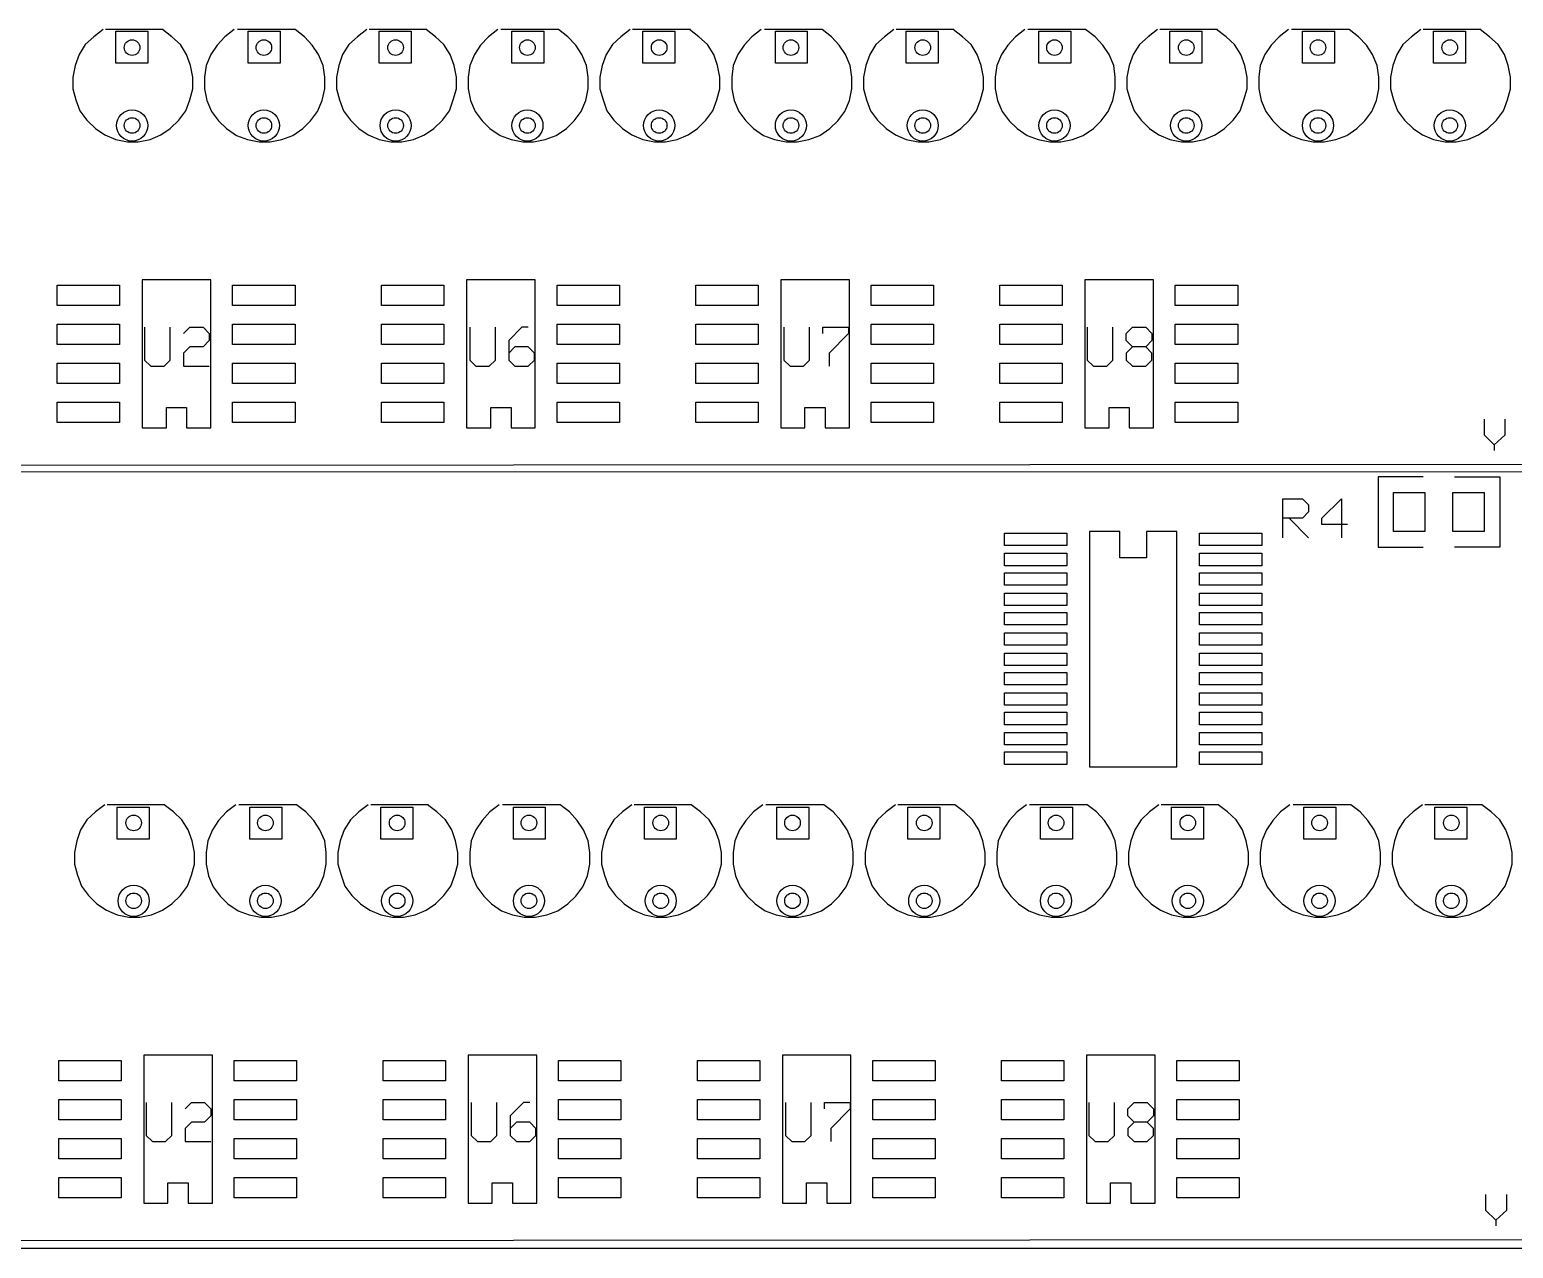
# Model space of a CAD drawing. Extents: x 0 to 7, y 0 to 3.
# Drawn here: x 1.532 to 3.434, y 0 to 1.564 of the extents above; entities that cross this region are included whole.
import ezdxf

# ---------------------------------------------------------------- set-up
doc = ezdxf.new("R2010")
doc.units = 0
doc.layers.get('0').update_dxf_attribs({"linetype": 'CONTINUOUS'})

msp = doc.modelspace()

# ---------------------------------------------------------------- linework, layer by layer
at = {"color": 7}
for p, q in [((1.626, 1.564), (1.614, 1.555)), ((1.703, 1.564), (1.629, 1.564)), ((1.642, 1.562), (1.683, 1.562)), ((1.642, 1.521), (1.642, 1.562)), ((1.683, 1.562), (1.683, 1.521)), ((1.714, 1.555), (1.702, 1.564)), ((1.794, 1.564), (1.782, 1.555)), ((1.872, 1.564), (1.798, 1.564)), ((1.812, 1.562), (1.853, 1.562)), ((1.812, 1.521), (1.812, 1.562)), ((1.853, 1.562), (1.853, 1.521)), ((1.884, 1.555), (1.872, 1.564)), ((1.964, 1.564), (1.952, 1.555)), ((2.041, 1.564), (1.967, 1.564)), ((1.98, 1.562), (2.021, 1.562)), ((1.98, 1.521), (1.98, 1.562)), ((2.021, 1.562), (2.021, 1.521)), ((2.052, 1.555), (2.04, 1.564)), ((2.132, 1.564), (2.12, 1.555)), ((2.21, 1.564), (2.136, 1.564)), ((2.15, 1.562), (2.191, 1.562)), ((2.15, 1.521), (2.15, 1.562)), ((2.191, 1.562), (2.191, 1.521)), ((2.222, 1.555), (2.21, 1.564)), ((2.302, 1.564), (2.29, 1.555)), ((2.379, 1.564), (2.305, 1.564)), ((2.318, 1.562), (2.359, 1.562)), ((2.318, 1.521), (2.318, 1.562)), ((2.359, 1.562), (2.359, 1.521)), ((2.39, 1.555), (2.378, 1.564)), ((2.47, 1.564), (2.458, 1.555)), ((2.548, 1.564), (2.474, 1.564)), ((2.488, 1.562), (2.529, 1.562)), ((2.488, 1.521), (2.488, 1.562)), ((2.529, 1.562), (2.529, 1.521)), ((2.56, 1.555), (2.548, 1.564)), ((2.64, 1.564), (2.628, 1.555)), ((2.717, 1.564), (2.643, 1.564)), ((2.656, 1.562), (2.697, 1.562)), ((2.656, 1.521), (2.656, 1.562)), ((2.697, 1.562), (2.697, 1.521)), ((2.728, 1.555), (2.716, 1.564)), ((2.808, 1.564), (2.796, 1.555)), ((2.886, 1.564), (2.812, 1.564)), ((2.826, 1.562), (2.867, 1.562)), ((2.826, 1.521), (2.826, 1.562)), ((2.867, 1.562), (2.867, 1.521)), ((2.898, 1.555), (2.886, 1.564)), ((2.978, 1.564), (2.966, 1.555)), ((3.055, 1.564), (2.981, 1.564)), ((2.994, 1.562), (3.035, 1.562)), ((2.994, 1.521), (2.994, 1.562)), ((3.035, 1.562), (3.035, 1.521)), ((3.066, 1.555), (3.054, 1.564)), ((3.146, 1.564), (3.134, 1.555)), ((3.224, 1.564), (3.15, 1.564)), ((3.164, 1.562), (3.205, 1.562)), ((3.164, 1.521), (3.164, 1.562)), ((3.205, 1.562), (3.205, 1.521)), ((3.236, 1.555), (3.224, 1.564)), ((3.316, 1.564), (3.304, 1.555)), ((3.393, 1.564), (3.319, 1.564)), ((3.332, 1.562), (3.373, 1.562)), ((3.332, 1.521), (3.332, 1.562)), ((3.373, 1.562), (3.373, 1.521)), ((3.404, 1.555), (3.392, 1.564)), ((1.603, 1.545), (1.595, 1.532)), ((1.614, 1.555), (1.603, 1.545)), ((1.725, 1.545), (1.714, 1.555)), ((1.733, 1.532), (1.725, 1.545)), ((1.772, 1.544), (1.764, 1.532)), ((1.782, 1.555), (1.772, 1.544)), ((1.894, 1.544), (1.884, 1.555)), ((1.902, 1.532), (1.894, 1.544)), ((1.941, 1.545), (1.933, 1.532)), ((1.952, 1.555), (1.941, 1.545)), ((2.063, 1.545), (2.052, 1.555)), ((2.071, 1.532), (2.063, 1.545)), ((2.11, 1.544), (2.102, 1.532)), ((2.12, 1.555), (2.11, 1.544)), ((2.232, 1.544), (2.222, 1.555)), ((2.24, 1.532), (2.232, 1.544)), ((2.279, 1.545), (2.271, 1.532)), ((2.29, 1.555), (2.279, 1.545)), ((2.401, 1.545), (2.39, 1.555)), ((2.409, 1.532), (2.401, 1.545)), ((2.448, 1.544), (2.44, 1.532)), ((2.458, 1.555), (2.448, 1.544)), ((2.57, 1.544), (2.56, 1.555)), ((2.578, 1.532), (2.57, 1.544)), ((2.617, 1.545), (2.609, 1.532)), ((2.628, 1.555), (2.617, 1.545)), ((2.739, 1.545), (2.728, 1.555)), ((2.747, 1.532), (2.739, 1.545)), ((2.786, 1.544), (2.778, 1.532)), ((2.796, 1.555), (2.786, 1.544)), ((2.908, 1.544), (2.898, 1.555)), ((2.916, 1.532), (2.908, 1.544)), ((2.955, 1.545), (2.947, 1.532)), ((2.966, 1.555), (2.955, 1.545)), ((3.077, 1.545), (3.066, 1.555)), ((3.085, 1.532), (3.077, 1.545)), ((3.124, 1.544), (3.116, 1.532)), ((3.134, 1.555), (3.124, 1.544)), ((3.246, 1.544), (3.236, 1.555)), ((3.254, 1.532), (3.246, 1.544)), ((3.293, 1.545), (3.285, 1.532)), ((3.304, 1.555), (3.293, 1.545)), ((3.415, 1.545), (3.404, 1.555)), ((3.423, 1.532), (3.415, 1.545)), ((1.595, 1.532), (1.59, 1.518)), ((1.738, 1.518), (1.733, 1.532)), ((1.764, 1.532), (1.758, 1.518)), ((1.908, 1.518), (1.902, 1.532)), ((1.933, 1.532), (1.928, 1.518)), ((2.076, 1.518), (2.071, 1.532)), ((2.102, 1.532), (2.096, 1.518)), ((2.246, 1.518), (2.24, 1.532)), ((2.271, 1.532), (2.266, 1.518)), ((2.414, 1.518), (2.409, 1.532)), ((2.44, 1.532), (2.434, 1.518)), ((2.584, 1.518), (2.578, 1.532)), ((2.609, 1.532), (2.604, 1.518)), ((2.752, 1.518), (2.747, 1.532)), ((2.778, 1.532), (2.772, 1.518)), ((2.922, 1.518), (2.916, 1.532)), ((2.947, 1.532), (2.942, 1.518)), ((3.09, 1.518), (3.085, 1.532)), ((3.116, 1.532), (3.11, 1.518)), ((3.26, 1.518), (3.254, 1.532)), ((3.285, 1.532), (3.28, 1.518)), ((3.428, 1.518), (3.423, 1.532)), ((1.59, 1.518), (1.587, 1.503)), ((1.683, 1.521), (1.642, 1.521)), ((1.741, 1.503), (1.738, 1.518)), ((1.758, 1.518), (1.756, 1.503)), ((1.853, 1.521), (1.812, 1.521)), ((1.91, 1.503), (1.908, 1.518)), ((1.928, 1.518), (1.925, 1.503)), ((2.021, 1.521), (1.98, 1.521)), ((2.079, 1.503), (2.076, 1.518)), ((2.096, 1.518), (2.094, 1.503)), ((2.191, 1.521), (2.15, 1.521)), ((2.248, 1.503), (2.246, 1.518)), ((2.266, 1.518), (2.263, 1.503)), ((2.359, 1.521), (2.318, 1.521)), ((2.417, 1.503), (2.414, 1.518)), ((2.434, 1.518), (2.432, 1.503)), ((2.529, 1.521), (2.488, 1.521)), ((2.586, 1.503), (2.584, 1.518)), ((2.604, 1.518), (2.601, 1.503)), ((2.697, 1.521), (2.656, 1.521)), ((2.755, 1.503), (2.752, 1.518)), ((2.772, 1.518), (2.77, 1.503)), ((2.867, 1.521), (2.826, 1.521)), ((2.924, 1.503), (2.922, 1.518)), ((2.942, 1.518), (2.939, 1.503)), ((3.035, 1.521), (2.994, 1.521)), ((3.093, 1.503), (3.09, 1.518)), ((3.11, 1.518), (3.108, 1.503)), ((3.205, 1.521), (3.164, 1.521)), ((3.262, 1.503), (3.26, 1.518)), ((3.28, 1.518), (3.277, 1.503)), ((3.373, 1.521), (3.332, 1.521)), ((3.431, 1.503), (3.428, 1.518)), ((1.587, 1.503), (1.587, 1.488)), ((1.587, 1.488), (1.591, 1.474)), ((1.737, 1.474), (1.741, 1.488)), ((1.741, 1.488), (1.741, 1.503)), ((1.756, 1.503), (1.756, 1.488)), ((1.756, 1.488), (1.759, 1.473)), ((1.907, 1.473), (1.91, 1.488)), ((1.91, 1.488), (1.91, 1.503)), ((1.925, 1.503), (1.925, 1.488)), ((1.925, 1.488), (1.929, 1.474)), ((2.075, 1.474), (2.079, 1.488)), ((2.079, 1.488), (2.079, 1.503)), ((2.094, 1.503), (2.094, 1.488)), ((2.094, 1.488), (2.097, 1.473)), ((2.245, 1.473), (2.248, 1.488)), ((2.248, 1.488), (2.248, 1.503)), ((2.263, 1.503), (2.263, 1.488)), ((2.263, 1.488), (2.267, 1.474)), ((2.413, 1.474), (2.417, 1.488)), ((2.417, 1.488), (2.417, 1.503)), ((2.432, 1.503), (2.432, 1.488)), ((2.432, 1.488), (2.435, 1.473)), ((2.583, 1.473), (2.586, 1.488)), ((2.586, 1.488), (2.586, 1.503)), ((2.601, 1.503), (2.601, 1.488)), ((2.601, 1.488), (2.605, 1.474)), ((2.751, 1.474), (2.755, 1.488)), ((2.755, 1.488), (2.755, 1.503)), ((2.77, 1.503), (2.77, 1.488)), ((2.77, 1.488), (2.773, 1.473)), ((2.921, 1.473), (2.924, 1.488)), ((2.924, 1.488), (2.924, 1.503)), ((2.939, 1.503), (2.939, 1.488)), ((2.939, 1.488), (2.943, 1.474)), ((3.089, 1.474), (3.093, 1.488)), ((3.093, 1.488), (3.093, 1.503)), ((3.108, 1.503), (3.108, 1.488)), ((3.108, 1.488), (3.111, 1.473)), ((3.259, 1.473), (3.262, 1.488)), ((3.262, 1.488), (3.262, 1.503)), ((3.277, 1.503), (3.277, 1.488)), ((3.277, 1.488), (3.281, 1.474)), ((3.427, 1.474), (3.431, 1.488)), ((3.431, 1.488), (3.431, 1.503)), ((1.591, 1.474), (1.596, 1.46)), ((1.732, 1.46), (1.737, 1.474)), ((1.759, 1.473), (1.765, 1.459)), ((1.901, 1.459), (1.907, 1.473)), ((1.929, 1.474), (1.934, 1.46)), ((2.07, 1.46), (2.075, 1.474)), ((2.097, 1.473), (2.103, 1.459)), ((2.239, 1.459), (2.245, 1.473)), ((2.267, 1.474), (2.272, 1.46)), ((2.408, 1.46), (2.413, 1.474)), ((2.435, 1.473), (2.441, 1.459)), ((2.577, 1.459), (2.583, 1.473)), ((2.605, 1.474), (2.61, 1.46)), ((2.746, 1.46), (2.751, 1.474)), ((2.773, 1.473), (2.779, 1.459)), ((2.915, 1.459), (2.921, 1.473)), ((2.943, 1.474), (2.948, 1.46)), ((3.084, 1.46), (3.089, 1.474)), ((3.111, 1.473), (3.117, 1.459)), ((3.253, 1.459), (3.259, 1.473)), ((3.281, 1.474), (3.286, 1.46)), ((3.422, 1.46), (3.427, 1.474)), ((1.596, 1.46), (1.605, 1.448)), ((1.605, 1.448), (1.616, 1.437)), ((1.712, 1.437), (1.723, 1.448)), ((1.723, 1.448), (1.732, 1.46)), ((1.765, 1.459), (1.774, 1.447)), ((1.774, 1.447), (1.784, 1.437)), ((1.882, 1.437), (1.892, 1.447)), ((1.892, 1.447), (1.901, 1.459)), ((1.934, 1.46), (1.943, 1.448)), ((1.943, 1.448), (1.954, 1.437)), ((2.05, 1.437), (2.061, 1.448)), ((2.061, 1.448), (2.07, 1.46)), ((2.103, 1.459), (2.112, 1.447)), ((2.112, 1.447), (2.122, 1.437)), ((2.22, 1.437), (2.23, 1.447)), ((2.23, 1.447), (2.239, 1.459)), ((2.272, 1.46), (2.281, 1.448)), ((2.281, 1.448), (2.292, 1.437)), ((2.388, 1.437), (2.399, 1.448)), ((2.399, 1.448), (2.408, 1.46)), ((2.441, 1.459), (2.45, 1.447)), ((2.45, 1.447), (2.46, 1.437)), ((2.558, 1.437), (2.568, 1.447)), ((2.568, 1.447), (2.577, 1.459)), ((2.61, 1.46), (2.619, 1.448)), ((2.619, 1.448), (2.63, 1.437)), ((2.726, 1.437), (2.737, 1.448)), ((2.737, 1.448), (2.746, 1.46)), ((2.779, 1.459), (2.788, 1.447)), ((2.788, 1.447), (2.798, 1.437)), ((2.896, 1.437), (2.906, 1.447)), ((2.906, 1.447), (2.915, 1.459)), ((2.948, 1.46), (2.957, 1.448)), ((2.957, 1.448), (2.968, 1.437)), ((3.064, 1.437), (3.075, 1.448)), ((3.075, 1.448), (3.084, 1.46)), ((3.117, 1.459), (3.126, 1.447)), ((3.126, 1.447), (3.136, 1.437)), ((3.234, 1.437), (3.244, 1.447)), ((3.244, 1.447), (3.253, 1.459)), ((3.286, 1.46), (3.295, 1.448)), ((3.295, 1.448), (3.306, 1.437)), ((3.402, 1.437), (3.413, 1.448)), ((3.413, 1.448), (3.422, 1.46)), ((1.616, 1.437), (1.628, 1.429)), ((1.628, 1.429), (1.642, 1.423)), ((1.686, 1.423), (1.7, 1.429)), ((1.7, 1.429), (1.712, 1.437)), ((1.784, 1.437), (1.797, 1.428)), ((1.797, 1.428), (1.811, 1.423)), ((1.855, 1.423), (1.869, 1.428)), ((1.869, 1.428), (1.882, 1.437)), ((1.954, 1.437), (1.966, 1.429)), ((1.966, 1.429), (1.98, 1.423)), ((2.024, 1.423), (2.038, 1.429)), ((2.038, 1.429), (2.05, 1.437)), ((2.122, 1.437), (2.135, 1.428)), ((2.135, 1.428), (2.149, 1.423)), ((2.193, 1.423), (2.207, 1.428)), ((2.207, 1.428), (2.22, 1.437)), ((2.292, 1.437), (2.304, 1.429)), ((2.304, 1.429), (2.318, 1.423)), ((2.362, 1.423), (2.376, 1.429)), ((2.376, 1.429), (2.388, 1.437)), ((2.46, 1.437), (2.473, 1.428)), ((2.473, 1.428), (2.487, 1.423)), ((2.531, 1.423), (2.545, 1.428)), ((2.545, 1.428), (2.558, 1.437)), ((2.63, 1.437), (2.642, 1.429)), ((2.642, 1.429), (2.656, 1.423)), ((2.7, 1.423), (2.714, 1.429)), ((2.714, 1.429), (2.726, 1.437)), ((2.798, 1.437), (2.811, 1.428)), ((2.811, 1.428), (2.825, 1.423)), ((2.869, 1.423), (2.883, 1.428)), ((2.883, 1.428), (2.896, 1.437)), ((2.968, 1.437), (2.98, 1.429)), ((2.98, 1.429), (2.994, 1.423)), ((3.038, 1.423), (3.052, 1.429)), ((3.052, 1.429), (3.064, 1.437)), ((3.136, 1.437), (3.149, 1.428)), ((3.149, 1.428), (3.163, 1.423)), ((3.207, 1.423), (3.221, 1.428)), ((3.221, 1.428), (3.234, 1.437)), ((3.306, 1.437), (3.318, 1.429)), ((3.318, 1.429), (3.332, 1.423)), ((3.376, 1.423), (3.39, 1.429)), ((3.39, 1.429), (3.402, 1.437)), ((1.642, 1.423), (1.657, 1.42)), ((1.657, 1.42), (1.671, 1.42)), ((1.671, 1.42), (1.686, 1.423)), ((1.811, 1.423), (1.826, 1.42)), ((1.826, 1.42), (1.84, 1.42)), ((1.84, 1.42), (1.855, 1.423)), ((1.98, 1.423), (1.995, 1.42)), ((1.995, 1.42), (2.009, 1.42)), ((2.009, 1.42), (2.024, 1.423)), ((2.149, 1.423), (2.164, 1.42)), ((2.164, 1.42), (2.178, 1.42)), ((2.178, 1.42), (2.193, 1.423)), ((2.318, 1.423), (2.333, 1.42)), ((2.333, 1.42), (2.347, 1.42)), ((2.347, 1.42), (2.362, 1.423)), ((2.487, 1.423), (2.502, 1.42)), ((2.502, 1.42), (2.516, 1.42)), ((2.516, 1.42), (2.531, 1.423)), ((2.656, 1.423), (2.671, 1.42)), ((2.671, 1.42), (2.685, 1.42)), ((2.685, 1.42), (2.7, 1.423)), ((2.825, 1.423), (2.84, 1.42)), ((2.84, 1.42), (2.854, 1.42)), ((2.854, 1.42), (2.869, 1.423)), ((2.994, 1.423), (3.009, 1.42)), ((3.009, 1.42), (3.023, 1.42)), ((3.023, 1.42), (3.038, 1.423)), ((3.163, 1.423), (3.178, 1.42)), ((3.178, 1.42), (3.192, 1.42)), ((3.192, 1.42), (3.207, 1.423)), ((3.332, 1.423), (3.347, 1.42)), ((3.347, 1.42), (3.361, 1.42)), ((3.361, 1.42), (3.376, 1.423)), ((1.764, 1.243), (1.676, 1.243)), ((1.676, 1.243), (1.676, 1.053)), ((1.764, 1.053), (1.764, 1.243)), ((2.18, 1.243), (2.092, 1.243)), ((2.092, 1.243), (2.092, 1.053)), ((2.18, 1.053), (2.18, 1.243)), ((2.583, 1.243), (2.495, 1.243)), ((2.495, 1.243), (2.495, 1.053)), ((2.583, 1.053), (2.583, 1.243)), ((2.973, 1.243), (2.885, 1.243)), ((2.885, 1.243), (2.885, 1.053)), ((2.973, 1.053), (2.973, 1.243)), ((1.567, 1.236), (1.647, 1.236)), ((1.567, 1.21), (1.567, 1.236)), ((1.647, 1.236), (1.647, 1.21)), ((1.792, 1.236), (1.872, 1.236)), ((1.792, 1.21), (1.792, 1.236)), ((1.872, 1.236), (1.872, 1.21)), ((1.983, 1.236), (2.063, 1.236)), ((1.983, 1.21), (1.983, 1.236)), ((2.063, 1.236), (2.063, 1.21)), ((2.208, 1.236), (2.288, 1.236)), ((2.208, 1.21), (2.208, 1.236)), ((2.288, 1.236), (2.288, 1.21)), ((2.386, 1.236), (2.466, 1.236)), ((2.386, 1.21), (2.386, 1.236)), ((2.466, 1.236), (2.466, 1.21)), ((2.611, 1.236), (2.691, 1.236)), ((2.611, 1.21), (2.611, 1.236)), ((2.691, 1.236), (2.691, 1.21)), ((2.776, 1.236), (2.856, 1.236)), ((2.776, 1.21), (2.776, 1.236)), ((2.856, 1.236), (2.856, 1.21)), ((3.001, 1.236), (3.081, 1.236)), ((3.001, 1.21), (3.001, 1.236)), ((3.081, 1.236), (3.081, 1.21)), ((1.647, 1.21), (1.567, 1.21)), ((1.872, 1.21), (1.792, 1.21)), ((2.063, 1.21), (1.983, 1.21)), ((2.288, 1.21), (2.208, 1.21)), ((2.466, 1.21), (2.386, 1.21)), ((2.691, 1.21), (2.611, 1.21)), ((2.856, 1.21), (2.776, 1.21)), ((3.081, 1.21), (3.001, 1.21)), ((1.567, 1.186), (1.647, 1.186)), ((1.567, 1.16), (1.567, 1.186)), ((1.647, 1.186), (1.647, 1.16)), ((1.679, 1.182), (1.679, 1.14)), ((1.712, 1.14), (1.712, 1.182)), ((1.729, 1.174), (1.737, 1.182)), ((1.737, 1.182), (1.754, 1.182)), ((1.754, 1.182), (1.762, 1.174)), ((1.792, 1.186), (1.872, 1.186)), ((1.792, 1.16), (1.792, 1.186)), ((1.872, 1.186), (1.872, 1.16)), ((1.983, 1.186), (2.063, 1.186)), ((1.983, 1.16), (1.983, 1.186)), ((2.063, 1.186), (2.063, 1.16)), ((2.096, 1.182), (2.096, 1.14)), ((2.129, 1.14), (2.129, 1.182)), ((2.163, 1.182), (2.146, 1.165)), ((2.171, 1.182), (2.163, 1.182)), ((2.208, 1.186), (2.288, 1.186)), ((2.208, 1.16), (2.208, 1.186)), ((2.288, 1.186), (2.288, 1.16)), ((2.386, 1.186), (2.466, 1.186)), ((2.386, 1.16), (2.386, 1.186)), ((2.466, 1.186), (2.466, 1.16)), ((2.499, 1.182), (2.499, 1.14)), ((2.532, 1.14), (2.532, 1.182)), ((2.549, 1.174), (2.549, 1.182)), ((2.549, 1.182), (2.582, 1.182)), ((2.582, 1.182), (2.582, 1.174)), ((2.611, 1.186), (2.691, 1.186)), ((2.611, 1.16), (2.611, 1.186)), ((2.691, 1.186), (2.691, 1.16)), ((2.776, 1.186), (2.856, 1.186)), ((2.776, 1.16), (2.776, 1.186)), ((2.856, 1.186), (2.856, 1.16)), ((2.888, 1.182), (2.888, 1.14)), ((2.921, 1.14), (2.921, 1.182)), ((2.938, 1.174), (2.946, 1.182)), ((2.946, 1.182), (2.963, 1.182)), ((2.963, 1.182), (2.971, 1.174)), ((3.001, 1.186), (3.081, 1.186)), ((3.001, 1.16), (3.001, 1.186)), ((3.081, 1.186), (3.081, 1.16)), ((1.762, 1.165), (1.754, 1.157)), ((1.762, 1.174), (1.762, 1.165)), ((2.146, 1.165), (2.146, 1.14)), ((2.582, 1.174), (2.557, 1.149)), ((2.938, 1.165), (2.938, 1.174)), ((2.946, 1.157), (2.938, 1.165)), ((2.971, 1.165), (2.963, 1.157)), ((2.971, 1.174), (2.971, 1.165)), ((1.647, 1.16), (1.567, 1.16)), ((1.737, 1.157), (1.729, 1.149)), ((1.729, 1.149), (1.729, 1.132)), ((1.754, 1.157), (1.737, 1.157)), ((1.872, 1.16), (1.792, 1.16)), ((2.063, 1.16), (1.983, 1.16)), ((2.154, 1.157), (2.146, 1.149)), ((2.171, 1.157), (2.154, 1.157)), ((2.179, 1.149), (2.171, 1.157)), ((2.179, 1.14), (2.179, 1.149)), ((2.288, 1.16), (2.208, 1.16)), ((2.466, 1.16), (2.386, 1.16)), ((2.557, 1.149), (2.557, 1.132)), ((2.691, 1.16), (2.611, 1.16)), ((2.856, 1.16), (2.776, 1.16)), ((2.946, 1.157), (2.938, 1.149)), ((2.938, 1.149), (2.938, 1.14)), ((2.963, 1.157), (2.946, 1.157)), ((2.971, 1.149), (2.963, 1.157)), ((2.971, 1.14), (2.971, 1.149)), ((3.081, 1.16), (3.001, 1.16)), ((1.567, 1.136), (1.647, 1.136)), ((1.567, 1.11), (1.567, 1.136)), ((1.647, 1.136), (1.647, 1.11)), ((1.679, 1.14), (1.687, 1.132)), ((1.687, 1.132), (1.704, 1.132)), ((1.704, 1.132), (1.712, 1.14)), ((1.729, 1.132), (1.762, 1.132)), ((1.792, 1.136), (1.872, 1.136)), ((1.792, 1.11), (1.792, 1.136)), ((1.872, 1.136), (1.872, 1.11)), ((1.983, 1.136), (2.063, 1.136)), ((1.983, 1.11), (1.983, 1.136)), ((2.063, 1.136), (2.063, 1.11)), ((2.096, 1.14), (2.104, 1.132)), ((2.104, 1.132), (2.121, 1.132)), ((2.121, 1.132), (2.129, 1.14)), ((2.146, 1.14), (2.154, 1.132)), ((2.154, 1.132), (2.171, 1.132)), ((2.171, 1.132), (2.179, 1.14)), ((2.208, 1.136), (2.288, 1.136)), ((2.208, 1.11), (2.208, 1.136)), ((2.288, 1.136), (2.288, 1.11)), ((2.386, 1.136), (2.466, 1.136)), ((2.386, 1.11), (2.386, 1.136)), ((2.466, 1.136), (2.466, 1.11)), ((2.499, 1.14), (2.507, 1.132)), ((2.507, 1.132), (2.524, 1.132)), ((2.524, 1.132), (2.532, 1.14)), ((2.611, 1.136), (2.691, 1.136)), ((2.611, 1.11), (2.611, 1.136)), ((2.691, 1.136), (2.691, 1.11)), ((2.776, 1.136), (2.856, 1.136)), ((2.776, 1.11), (2.776, 1.136)), ((2.856, 1.136), (2.856, 1.11)), ((2.888, 1.14), (2.896, 1.132)), ((2.896, 1.132), (2.913, 1.132)), ((2.913, 1.132), (2.921, 1.14)), ((2.938, 1.14), (2.946, 1.132)), ((2.946, 1.132), (2.963, 1.132)), ((2.963, 1.132), (2.971, 1.14)), ((3.001, 1.136), (3.081, 1.136)), ((3.001, 1.11), (3.001, 1.136)), ((3.081, 1.136), (3.081, 1.11)), ((1.647, 1.11), (1.567, 1.11)), ((1.872, 1.11), (1.792, 1.11)), ((2.063, 1.11), (1.983, 1.11)), ((2.288, 1.11), (2.208, 1.11)), ((2.466, 1.11), (2.386, 1.11)), ((2.691, 1.11), (2.611, 1.11)), ((2.856, 1.11), (2.776, 1.11)), ((3.081, 1.11), (3.001, 1.11)), ((1.567, 1.086), (1.647, 1.086)), ((1.567, 1.06), (1.567, 1.086)), ((1.647, 1.086), (1.647, 1.06)), ((1.792, 1.086), (1.872, 1.086)), ((1.792, 1.06), (1.792, 1.086)), ((1.872, 1.086), (1.872, 1.06)), ((1.983, 1.086), (2.063, 1.086)), ((1.983, 1.06), (1.983, 1.086)), ((2.063, 1.086), (2.063, 1.06)), ((2.208, 1.086), (2.288, 1.086)), ((2.208, 1.06), (2.208, 1.086)), ((2.288, 1.086), (2.288, 1.06)), ((2.386, 1.086), (2.466, 1.086)), ((2.386, 1.06), (2.386, 1.086)), ((2.466, 1.086), (2.466, 1.06)), ((2.611, 1.086), (2.691, 1.086)), ((2.611, 1.06), (2.611, 1.086)), ((2.691, 1.086), (2.691, 1.06)), ((2.776, 1.086), (2.856, 1.086)), ((2.776, 1.06), (2.776, 1.086)), ((2.856, 1.086), (2.856, 1.06)), ((3.001, 1.086), (3.081, 1.086)), ((3.001, 1.06), (3.001, 1.086)), ((3.081, 1.086), (3.081, 1.06)), ((1.707, 1.053), (1.707, 1.079)), ((1.707, 1.079), (1.733, 1.079)), ((1.733, 1.079), (1.733, 1.053)), ((2.123, 1.053), (2.123, 1.079)), ((2.123, 1.079), (2.149, 1.079)), ((2.149, 1.079), (2.149, 1.053)), ((2.526, 1.053), (2.526, 1.079)), ((2.526, 1.079), (2.552, 1.079)), ((2.552, 1.079), (2.552, 1.053)), ((2.916, 1.053), (2.916, 1.079)), ((2.916, 1.079), (2.942, 1.079)), ((2.942, 1.079), (2.942, 1.053)), ((1.647, 1.06), (1.567, 1.06)), ((1.676, 1.053), (1.707, 1.053)), ((1.733, 1.053), (1.764, 1.053)), ((1.872, 1.06), (1.792, 1.06)), ((2.063, 1.06), (1.983, 1.06)), ((2.092, 1.053), (2.123, 1.053)), ((2.149, 1.053), (2.18, 1.053)), ((2.288, 1.06), (2.208, 1.06)), ((2.466, 1.06), (2.386, 1.06)), ((2.495, 1.053), (2.526, 1.053)), ((2.552, 1.053), (2.583, 1.053)), ((2.691, 1.06), (2.611, 1.06)), ((2.856, 1.06), (2.776, 1.06)), ((2.885, 1.053), (2.916, 1.053)), ((2.942, 1.053), (2.973, 1.053)), ((3.081, 1.06), (3.001, 1.06)), ((3.397, 1.064), (3.397, 1.044)), ((3.424, 1.044), (3.424, 1.064)), ((3.397, 1.044), (3.41, 1.031)), ((3.41, 1.031), (3.424, 1.044)), ((3.41, 1.031), (3.41, 1.024)), ((0.004, 1.004), (6.994, 1.009)), ((6.996, 0.995), (0.005, 0.997)), ((3.319, 0.99), (3.261, 0.99)), ((3.261, 0.99), (3.261, 0.9)), ((3.359, 0.99), (3.417, 0.99)), ((3.417, 0.99), (3.417, 0.9)), ((3.139, 0.912), (3.139, 0.962)), ((3.139, 0.962), (3.164, 0.962)), ((3.164, 0.962), (3.172, 0.954)), ((3.172, 0.954), (3.172, 0.945)), ((3.189, 0.937), (3.214, 0.962)), ((3.214, 0.962), (3.214, 0.912)), ((3.281, 0.97), (3.321, 0.97)), ((3.281, 0.92), (3.281, 0.97)), ((3.321, 0.97), (3.321, 0.92)), ((3.357, 0.97), (3.397, 0.97)), ((3.357, 0.92), (3.357, 0.97)), ((3.397, 0.97), (3.397, 0.92)), ((3.164, 0.937), (3.139, 0.937)), ((3.147, 0.937), (3.172, 0.912)), ((3.172, 0.945), (3.164, 0.937)), ((3.189, 0.929), (3.189, 0.937)), ((2.782, 0.918), (2.862, 0.918)), ((2.782, 0.902), (2.782, 0.918)), ((2.862, 0.918), (2.862, 0.902)), ((2.93, 0.92), (2.891, 0.92)), ((2.891, 0.92), (2.891, 0.618)), ((2.93, 0.886), (2.93, 0.92)), ((3.003, 0.92), (2.964, 0.92)), ((2.964, 0.92), (2.964, 0.886)), ((3.003, 0.618), (3.003, 0.92)), ((3.032, 0.918), (3.112, 0.918)), ((3.032, 0.902), (3.032, 0.918)), ((3.112, 0.918), (3.112, 0.902)), ((3.222, 0.929), (3.189, 0.929)), ((3.321, 0.92), (3.281, 0.92)), ((3.397, 0.92), (3.357, 0.92)), ((2.862, 0.902), (2.782, 0.902)), ((3.112, 0.902), (3.032, 0.902)), ((3.261, 0.9), (3.319, 0.9)), ((3.417, 0.9), (3.359, 0.9)), ((2.782, 0.892), (2.862, 0.892)), ((2.782, 0.876), (2.782, 0.892)), ((2.862, 0.876), (2.782, 0.876)), ((2.862, 0.892), (2.862, 0.876)), ((2.964, 0.886), (2.93, 0.886)), ((3.032, 0.892), (3.112, 0.892)), ((3.032, 0.876), (3.032, 0.892)), ((3.112, 0.876), (3.032, 0.876)), ((3.112, 0.892), (3.112, 0.876)), ((2.782, 0.867), (2.862, 0.867)), ((2.782, 0.851), (2.782, 0.867)), ((2.862, 0.867), (2.862, 0.851)), ((3.032, 0.867), (3.112, 0.867)), ((3.032, 0.851), (3.032, 0.867)), ((3.112, 0.867), (3.112, 0.851)), ((2.862, 0.851), (2.782, 0.851)), ((2.782, 0.841), (2.862, 0.841)), ((2.782, 0.825), (2.782, 0.841)), ((2.862, 0.841), (2.862, 0.825)), ((3.112, 0.851), (3.032, 0.851)), ((3.032, 0.841), (3.112, 0.841)), ((3.032, 0.825), (3.032, 0.841)), ((3.112, 0.841), (3.112, 0.825)), ((2.862, 0.825), (2.782, 0.825)), ((3.112, 0.825), (3.032, 0.825)), ((2.782, 0.816), (2.862, 0.816)), ((2.782, 0.8), (2.782, 0.816)), ((2.862, 0.8), (2.782, 0.8)), ((2.862, 0.816), (2.862, 0.8)), ((3.032, 0.816), (3.112, 0.816)), ((3.032, 0.8), (3.032, 0.816)), ((3.112, 0.8), (3.032, 0.8)), ((3.112, 0.816), (3.112, 0.8)), ((2.782, 0.79), (2.862, 0.79)), ((2.782, 0.774), (2.782, 0.79)), ((2.862, 0.79), (2.862, 0.774)), ((3.032, 0.79), (3.112, 0.79)), ((3.032, 0.774), (3.032, 0.79)), ((3.112, 0.79), (3.112, 0.774)), ((2.862, 0.774), (2.782, 0.774)), ((2.782, 0.764), (2.862, 0.764)), ((2.782, 0.748), (2.782, 0.764)), ((2.862, 0.764), (2.862, 0.748)), ((3.112, 0.774), (3.032, 0.774)), ((3.032, 0.764), (3.112, 0.764)), ((3.032, 0.748), (3.032, 0.764)), ((3.112, 0.764), (3.112, 0.748)), ((2.862, 0.748), (2.782, 0.748)), ((3.112, 0.748), (3.032, 0.748)), ((2.782, 0.739), (2.862, 0.739)), ((2.782, 0.723), (2.782, 0.739)), ((2.862, 0.739), (2.862, 0.723)), ((3.032, 0.739), (3.112, 0.739)), ((3.032, 0.723), (3.032, 0.739)), ((3.112, 0.739), (3.112, 0.723)), ((2.862, 0.723), (2.782, 0.723)), ((2.782, 0.713), (2.862, 0.713)), ((2.782, 0.697), (2.782, 0.713)), ((2.862, 0.713), (2.862, 0.697)), ((3.112, 0.723), (3.032, 0.723)), ((3.032, 0.713), (3.112, 0.713)), ((3.032, 0.697), (3.032, 0.713)), ((3.112, 0.713), (3.112, 0.697)), ((2.862, 0.697), (2.782, 0.697)), ((2.782, 0.688), (2.862, 0.688)), ((2.782, 0.672), (2.782, 0.688)), ((2.862, 0.688), (2.862, 0.672)), ((3.112, 0.697), (3.032, 0.697)), ((3.032, 0.688), (3.112, 0.688)), ((3.032, 0.672), (3.032, 0.688)), ((3.112, 0.688), (3.112, 0.672)), ((2.862, 0.672), (2.782, 0.672)), ((3.112, 0.672), (3.032, 0.672)), ((2.782, 0.662), (2.862, 0.662)), ((2.782, 0.646), (2.782, 0.662)), ((2.862, 0.662), (2.862, 0.646)), ((3.032, 0.662), (3.112, 0.662)), ((3.032, 0.646), (3.032, 0.662)), ((3.112, 0.662), (3.112, 0.646)), ((2.862, 0.646), (2.782, 0.646)), ((2.782, 0.637), (2.862, 0.637)), ((2.782, 0.621), (2.782, 0.637)), ((2.862, 0.637), (2.862, 0.621)), ((3.112, 0.646), (3.032, 0.646)), ((3.032, 0.637), (3.112, 0.637)), ((3.032, 0.621), (3.032, 0.637)), ((3.112, 0.637), (3.112, 0.621)), ((2.862, 0.621), (2.782, 0.621)), ((2.891, 0.618), (3.003, 0.618)), ((3.112, 0.621), (3.032, 0.621)), ((1.616, 0.56), (1.605, 0.55)), ((1.628, 0.569), (1.616, 0.56)), ((1.705, 0.569), (1.631, 0.569)), ((1.644, 0.566), (1.685, 0.566)), ((1.644, 0.525), (1.644, 0.566)), ((1.685, 0.566), (1.685, 0.525)), ((1.716, 0.56), (1.704, 0.569)), ((1.727, 0.55), (1.716, 0.56)), ((1.784, 0.56), (1.774, 0.549)), ((1.796, 0.569), (1.784, 0.56)), ((1.874, 0.569), (1.8, 0.569)), ((1.814, 0.566), (1.855, 0.566)), ((1.814, 0.525), (1.814, 0.566)), ((1.855, 0.566), (1.855, 0.525)), ((1.886, 0.56), (1.874, 0.569)), ((1.896, 0.549), (1.886, 0.56)), ((1.954, 0.56), (1.943, 0.55)), ((1.966, 0.569), (1.954, 0.56)), ((2.043, 0.569), (1.969, 0.569)), ((1.982, 0.566), (2.023, 0.566)), ((1.982, 0.525), (1.982, 0.566)), ((2.023, 0.566), (2.023, 0.525)), ((2.054, 0.56), (2.042, 0.569)), ((2.065, 0.55), (2.054, 0.56)), ((2.122, 0.56), (2.112, 0.549)), ((2.134, 0.569), (2.122, 0.56)), ((2.212, 0.569), (2.138, 0.569)), ((2.152, 0.566), (2.193, 0.566)), ((2.152, 0.525), (2.152, 0.566)), ((2.193, 0.566), (2.193, 0.525)), ((2.224, 0.56), (2.212, 0.569)), ((2.234, 0.549), (2.224, 0.56)), ((2.292, 0.56), (2.281, 0.55)), ((2.304, 0.569), (2.292, 0.56)), ((2.381, 0.569), (2.307, 0.569)), ((2.32, 0.566), (2.361, 0.566)), ((2.32, 0.525), (2.32, 0.566)), ((2.361, 0.566), (2.361, 0.525)), ((2.392, 0.56), (2.38, 0.569)), ((2.403, 0.55), (2.392, 0.56)), ((2.46, 0.56), (2.45, 0.549)), ((2.472, 0.569), (2.46, 0.56)), ((2.55, 0.569), (2.476, 0.569)), ((2.49, 0.566), (2.531, 0.566)), ((2.49, 0.525), (2.49, 0.566)), ((2.531, 0.566), (2.531, 0.525)), ((2.562, 0.56), (2.55, 0.569)), ((2.572, 0.549), (2.562, 0.56)), ((2.63, 0.56), (2.619, 0.55)), ((2.642, 0.569), (2.63, 0.56)), ((2.719, 0.569), (2.645, 0.569)), ((2.658, 0.566), (2.699, 0.566)), ((2.658, 0.525), (2.658, 0.566)), ((2.699, 0.566), (2.699, 0.525)), ((2.73, 0.56), (2.718, 0.569)), ((2.741, 0.55), (2.73, 0.56)), ((2.798, 0.56), (2.788, 0.549)), ((2.81, 0.569), (2.798, 0.56)), ((2.888, 0.569), (2.814, 0.569)), ((2.828, 0.566), (2.869, 0.566)), ((2.828, 0.525), (2.828, 0.566)), ((2.869, 0.566), (2.869, 0.525)), ((2.9, 0.56), (2.888, 0.569)), ((2.91, 0.549), (2.9, 0.56)), ((2.968, 0.56), (2.957, 0.55)), ((2.98, 0.569), (2.968, 0.56)), ((3.057, 0.569), (2.983, 0.569)), ((2.996, 0.566), (3.037, 0.566)), ((2.996, 0.525), (2.996, 0.566)), ((3.037, 0.566), (3.037, 0.525)), ((3.068, 0.56), (3.056, 0.569)), ((3.079, 0.55), (3.068, 0.56)), ((3.136, 0.56), (3.126, 0.549)), ((3.148, 0.569), (3.136, 0.56)), ((3.226, 0.569), (3.152, 0.569)), ((3.166, 0.566), (3.207, 0.566)), ((3.166, 0.525), (3.166, 0.566)), ((3.207, 0.566), (3.207, 0.525)), ((3.238, 0.56), (3.226, 0.569)), ((3.248, 0.549), (3.238, 0.56)), ((3.306, 0.56), (3.295, 0.55)), ((3.318, 0.569), (3.306, 0.56)), ((3.395, 0.569), (3.321, 0.569)), ((3.334, 0.566), (3.375, 0.566)), ((3.334, 0.525), (3.334, 0.566)), ((3.375, 0.566), (3.375, 0.525)), ((3.406, 0.56), (3.394, 0.569)), ((3.417, 0.55), (3.406, 0.56)), ((1.597, 0.537), (1.592, 0.523)), ((1.605, 0.55), (1.597, 0.537)), ((1.735, 0.537), (1.727, 0.55)), ((1.74, 0.523), (1.735, 0.537)), ((1.766, 0.537), (1.76, 0.523)), ((1.774, 0.549), (1.766, 0.537)), ((1.904, 0.537), (1.896, 0.549)), ((1.91, 0.523), (1.904, 0.537)), ((1.935, 0.537), (1.93, 0.523)), ((1.943, 0.55), (1.935, 0.537)), ((2.073, 0.537), (2.065, 0.55)), ((2.078, 0.523), (2.073, 0.537)), ((2.104, 0.537), (2.098, 0.523)), ((2.112, 0.549), (2.104, 0.537)), ((2.242, 0.537), (2.234, 0.549)), ((2.248, 0.523), (2.242, 0.537)), ((2.273, 0.537), (2.268, 0.523)), ((2.281, 0.55), (2.273, 0.537)), ((2.411, 0.537), (2.403, 0.55)), ((2.416, 0.523), (2.411, 0.537)), ((2.442, 0.537), (2.436, 0.523)), ((2.45, 0.549), (2.442, 0.537)), ((2.58, 0.537), (2.572, 0.549)), ((2.586, 0.523), (2.58, 0.537)), ((2.611, 0.537), (2.606, 0.523)), ((2.619, 0.55), (2.611, 0.537)), ((2.749, 0.537), (2.741, 0.55)), ((2.754, 0.523), (2.749, 0.537)), ((2.78, 0.537), (2.774, 0.523)), ((2.788, 0.549), (2.78, 0.537)), ((2.918, 0.537), (2.91, 0.549)), ((2.924, 0.523), (2.918, 0.537)), ((2.949, 0.537), (2.944, 0.523)), ((2.957, 0.55), (2.949, 0.537)), ((3.087, 0.537), (3.079, 0.55)), ((3.092, 0.523), (3.087, 0.537)), ((3.118, 0.537), (3.112, 0.523)), ((3.126, 0.549), (3.118, 0.537)), ((3.256, 0.537), (3.248, 0.549)), ((3.262, 0.523), (3.256, 0.537)), ((3.287, 0.537), (3.282, 0.523)), ((3.295, 0.55), (3.287, 0.537)), ((3.425, 0.537), (3.417, 0.55)), ((3.43, 0.523), (3.425, 0.537)), ((1.592, 0.523), (1.589, 0.508)), ((1.685, 0.525), (1.644, 0.525)), ((1.743, 0.508), (1.74, 0.523)), ((1.76, 0.523), (1.758, 0.508)), ((1.855, 0.525), (1.814, 0.525)), ((1.912, 0.508), (1.91, 0.523)), ((1.93, 0.523), (1.927, 0.508)), ((2.023, 0.525), (1.982, 0.525)), ((2.081, 0.508), (2.078, 0.523)), ((2.098, 0.523), (2.096, 0.508)), ((2.193, 0.525), (2.152, 0.525)), ((2.25, 0.508), (2.248, 0.523)), ((2.268, 0.523), (2.265, 0.508)), ((2.361, 0.525), (2.32, 0.525)), ((2.419, 0.508), (2.416, 0.523)), ((2.436, 0.523), (2.434, 0.508)), ((2.531, 0.525), (2.49, 0.525)), ((2.588, 0.508), (2.586, 0.523)), ((2.606, 0.523), (2.603, 0.508)), ((2.699, 0.525), (2.658, 0.525)), ((2.757, 0.508), (2.754, 0.523)), ((2.774, 0.523), (2.772, 0.508)), ((2.869, 0.525), (2.828, 0.525)), ((2.926, 0.508), (2.924, 0.523)), ((2.944, 0.523), (2.941, 0.508)), ((3.037, 0.525), (2.996, 0.525)), ((3.095, 0.508), (3.092, 0.523)), ((3.112, 0.523), (3.11, 0.508)), ((3.207, 0.525), (3.166, 0.525)), ((3.264, 0.508), (3.262, 0.523)), ((3.282, 0.523), (3.279, 0.508)), ((3.375, 0.525), (3.334, 0.525)), ((3.433, 0.508), (3.43, 0.523)), ((1.589, 0.508), (1.589, 0.493)), ((1.743, 0.493), (1.743, 0.508)), ((1.758, 0.508), (1.758, 0.493)), ((1.912, 0.493), (1.912, 0.508)), ((1.927, 0.508), (1.927, 0.493)), ((2.081, 0.493), (2.081, 0.508)), ((2.096, 0.508), (2.096, 0.493)), ((2.25, 0.493), (2.25, 0.508)), ((2.265, 0.508), (2.265, 0.493)), ((2.419, 0.493), (2.419, 0.508)), ((2.434, 0.508), (2.434, 0.493)), ((2.588, 0.493), (2.588, 0.508)), ((2.603, 0.508), (2.603, 0.493)), ((2.757, 0.493), (2.757, 0.508)), ((2.772, 0.508), (2.772, 0.493)), ((2.926, 0.493), (2.926, 0.508)), ((2.941, 0.508), (2.941, 0.493)), ((3.095, 0.493), (3.095, 0.508)), ((3.11, 0.508), (3.11, 0.493)), ((3.264, 0.493), (3.264, 0.508)), ((3.279, 0.508), (3.279, 0.493)), ((3.433, 0.493), (3.433, 0.508)), ((1.589, 0.493), (1.593, 0.479)), ((1.593, 0.479), (1.598, 0.465)), ((1.734, 0.465), (1.739, 0.479)), ((1.739, 0.479), (1.743, 0.493)), ((1.758, 0.493), (1.761, 0.478)), ((1.761, 0.478), (1.767, 0.464)), ((1.903, 0.464), (1.909, 0.478)), ((1.909, 0.478), (1.912, 0.493)), ((1.927, 0.493), (1.931, 0.479)), ((1.931, 0.479), (1.936, 0.465)), ((2.072, 0.465), (2.077, 0.479)), ((2.077, 0.479), (2.081, 0.493)), ((2.096, 0.493), (2.099, 0.478)), ((2.099, 0.478), (2.105, 0.464)), ((2.241, 0.464), (2.247, 0.478)), ((2.247, 0.478), (2.25, 0.493)), ((2.265, 0.493), (2.269, 0.479)), ((2.269, 0.479), (2.274, 0.465)), ((2.41, 0.465), (2.415, 0.479)), ((2.415, 0.479), (2.419, 0.493)), ((2.434, 0.493), (2.437, 0.478)), ((2.437, 0.478), (2.443, 0.464)), ((2.579, 0.464), (2.585, 0.478)), ((2.585, 0.478), (2.588, 0.493)), ((2.603, 0.493), (2.607, 0.479)), ((2.607, 0.479), (2.612, 0.465)), ((2.748, 0.465), (2.753, 0.479)), ((2.753, 0.479), (2.757, 0.493)), ((2.772, 0.493), (2.775, 0.478)), ((2.775, 0.478), (2.781, 0.464)), ((2.917, 0.464), (2.923, 0.478)), ((2.923, 0.478), (2.926, 0.493)), ((2.941, 0.493), (2.945, 0.479)), ((2.945, 0.479), (2.95, 0.465)), ((3.086, 0.465), (3.091, 0.479)), ((3.091, 0.479), (3.095, 0.493)), ((3.11, 0.493), (3.113, 0.478)), ((3.113, 0.478), (3.119, 0.464)), ((3.255, 0.464), (3.261, 0.478)), ((3.261, 0.478), (3.264, 0.493)), ((3.279, 0.493), (3.283, 0.479)), ((3.283, 0.479), (3.288, 0.465)), ((3.424, 0.465), (3.429, 0.479)), ((3.429, 0.479), (3.433, 0.493)), ((1.598, 0.465), (1.607, 0.453)), ((1.725, 0.453), (1.734, 0.465)), ((1.767, 0.464), (1.776, 0.452)), ((1.894, 0.452), (1.903, 0.464)), ((1.936, 0.465), (1.945, 0.453)), ((2.063, 0.453), (2.072, 0.465)), ((2.105, 0.464), (2.114, 0.452)), ((2.232, 0.452), (2.241, 0.464)), ((2.274, 0.465), (2.283, 0.453)), ((2.401, 0.453), (2.41, 0.465)), ((2.443, 0.464), (2.452, 0.452)), ((2.57, 0.452), (2.579, 0.464)), ((2.612, 0.465), (2.621, 0.453)), ((2.739, 0.453), (2.748, 0.465)), ((2.781, 0.464), (2.79, 0.452)), ((2.908, 0.452), (2.917, 0.464)), ((2.95, 0.465), (2.959, 0.453)), ((3.077, 0.453), (3.086, 0.465)), ((3.119, 0.464), (3.128, 0.452)), ((3.246, 0.452), (3.255, 0.464)), ((3.288, 0.465), (3.297, 0.453)), ((3.415, 0.453), (3.424, 0.465)), ((1.607, 0.453), (1.618, 0.442)), ((1.618, 0.442), (1.63, 0.434)), ((1.702, 0.434), (1.714, 0.442)), ((1.714, 0.442), (1.725, 0.453)), ((1.776, 0.452), (1.786, 0.442)), ((1.786, 0.442), (1.799, 0.433)), ((1.871, 0.433), (1.884, 0.442)), ((1.884, 0.442), (1.894, 0.452)), ((1.945, 0.453), (1.956, 0.442)), ((1.956, 0.442), (1.968, 0.434)), ((2.04, 0.434), (2.052, 0.442)), ((2.052, 0.442), (2.063, 0.453)), ((2.114, 0.452), (2.124, 0.442)), ((2.124, 0.442), (2.137, 0.433)), ((2.209, 0.433), (2.222, 0.442)), ((2.222, 0.442), (2.232, 0.452)), ((2.283, 0.453), (2.294, 0.442)), ((2.294, 0.442), (2.306, 0.434)), ((2.378, 0.434), (2.39, 0.442)), ((2.39, 0.442), (2.401, 0.453)), ((2.452, 0.452), (2.462, 0.442)), ((2.462, 0.442), (2.475, 0.433)), ((2.547, 0.433), (2.56, 0.442)), ((2.56, 0.442), (2.57, 0.452)), ((2.621, 0.453), (2.632, 0.442)), ((2.632, 0.442), (2.644, 0.434)), ((2.716, 0.434), (2.728, 0.442)), ((2.728, 0.442), (2.739, 0.453)), ((2.79, 0.452), (2.8, 0.442)), ((2.8, 0.442), (2.813, 0.433)), ((2.885, 0.433), (2.898, 0.442)), ((2.898, 0.442), (2.908, 0.452)), ((2.959, 0.453), (2.97, 0.442)), ((2.97, 0.442), (2.982, 0.434)), ((3.054, 0.434), (3.066, 0.442)), ((3.066, 0.442), (3.077, 0.453)), ((3.128, 0.452), (3.138, 0.442)), ((3.138, 0.442), (3.151, 0.433)), ((3.223, 0.433), (3.236, 0.442)), ((3.236, 0.442), (3.246, 0.452)), ((3.297, 0.453), (3.308, 0.442)), ((3.308, 0.442), (3.32, 0.434)), ((3.392, 0.434), (3.404, 0.442)), ((3.404, 0.442), (3.415, 0.453)), ((1.63, 0.434), (1.644, 0.428)), ((1.644, 0.428), (1.659, 0.425)), ((1.659, 0.425), (1.673, 0.425)), ((1.673, 0.425), (1.688, 0.428)), ((1.688, 0.428), (1.702, 0.434)), ((1.799, 0.433), (1.813, 0.428)), ((1.813, 0.428), (1.828, 0.425)), ((1.828, 0.425), (1.842, 0.425)), ((1.842, 0.425), (1.857, 0.428)), ((1.857, 0.428), (1.871, 0.433)), ((1.968, 0.434), (1.982, 0.428)), ((1.982, 0.428), (1.997, 0.425)), ((1.997, 0.425), (2.011, 0.425)), ((2.011, 0.425), (2.026, 0.428)), ((2.026, 0.428), (2.04, 0.434)), ((2.137, 0.433), (2.151, 0.428)), ((2.151, 0.428), (2.166, 0.425)), ((2.166, 0.425), (2.18, 0.425)), ((2.18, 0.425), (2.195, 0.428)), ((2.195, 0.428), (2.209, 0.433)), ((2.306, 0.434), (2.32, 0.428)), ((2.32, 0.428), (2.335, 0.425)), ((2.335, 0.425), (2.349, 0.425)), ((2.349, 0.425), (2.364, 0.428)), ((2.364, 0.428), (2.378, 0.434)), ((2.475, 0.433), (2.489, 0.428)), ((2.489, 0.428), (2.504, 0.425)), ((2.504, 0.425), (2.518, 0.425)), ((2.518, 0.425), (2.533, 0.428)), ((2.533, 0.428), (2.547, 0.433)), ((2.644, 0.434), (2.658, 0.428)), ((2.658, 0.428), (2.673, 0.425)), ((2.673, 0.425), (2.687, 0.425)), ((2.687, 0.425), (2.702, 0.428)), ((2.702, 0.428), (2.716, 0.434)), ((2.813, 0.433), (2.827, 0.428)), ((2.827, 0.428), (2.842, 0.425)), ((2.842, 0.425), (2.856, 0.425)), ((2.856, 0.425), (2.871, 0.428)), ((2.871, 0.428), (2.885, 0.433)), ((2.982, 0.434), (2.996, 0.428)), ((2.996, 0.428), (3.011, 0.425)), ((3.011, 0.425), (3.025, 0.425)), ((3.025, 0.425), (3.04, 0.428)), ((3.04, 0.428), (3.054, 0.434)), ((3.151, 0.433), (3.165, 0.428)), ((3.165, 0.428), (3.18, 0.425)), ((3.18, 0.425), (3.194, 0.425)), ((3.194, 0.425), (3.209, 0.428)), ((3.209, 0.428), (3.223, 0.433)), ((3.32, 0.434), (3.334, 0.428)), ((3.334, 0.428), (3.349, 0.425)), ((3.349, 0.425), (3.363, 0.425)), ((3.363, 0.425), (3.378, 0.428)), ((3.378, 0.428), (3.392, 0.434)), ((1.766, 0.248), (1.678, 0.248)), ((1.678, 0.248), (1.678, 0.058)), ((1.766, 0.058), (1.766, 0.248)), ((2.182, 0.248), (2.094, 0.248)), ((2.094, 0.248), (2.094, 0.058)), ((2.182, 0.058), (2.182, 0.248)), ((2.585, 0.248), (2.497, 0.248)), ((2.497, 0.248), (2.497, 0.058)), ((2.585, 0.058), (2.585, 0.248)), ((2.975, 0.248), (2.887, 0.248)), ((2.887, 0.248), (2.887, 0.058)), ((2.975, 0.058), (2.975, 0.248)), ((1.569, 0.241), (1.649, 0.241)), ((1.569, 0.215), (1.569, 0.241)), ((1.649, 0.241), (1.649, 0.215)), ((1.794, 0.241), (1.874, 0.241)), ((1.794, 0.215), (1.794, 0.241)), ((1.874, 0.241), (1.874, 0.215)), ((1.985, 0.241), (2.065, 0.241)), ((1.985, 0.215), (1.985, 0.241)), ((2.065, 0.241), (2.065, 0.215)), ((2.21, 0.241), (2.29, 0.241)), ((2.21, 0.215), (2.21, 0.241)), ((2.29, 0.241), (2.29, 0.215)), ((2.388, 0.241), (2.468, 0.241)), ((2.388, 0.215), (2.388, 0.241)), ((2.468, 0.241), (2.468, 0.215)), ((2.613, 0.241), (2.693, 0.241)), ((2.613, 0.215), (2.613, 0.241)), ((2.693, 0.241), (2.693, 0.215)), ((2.778, 0.241), (2.858, 0.241)), ((2.778, 0.215), (2.778, 0.241)), ((2.858, 0.241), (2.858, 0.215)), ((3.003, 0.241), (3.083, 0.241)), ((3.003, 0.215), (3.003, 0.241)), ((3.083, 0.241), (3.083, 0.215)), ((1.649, 0.215), (1.569, 0.215)), ((1.874, 0.215), (1.794, 0.215)), ((2.065, 0.215), (1.985, 0.215)), ((2.29, 0.215), (2.21, 0.215)), ((2.468, 0.215), (2.388, 0.215)), ((2.693, 0.215), (2.613, 0.215)), ((2.858, 0.215), (2.778, 0.215)), ((3.083, 0.215), (3.003, 0.215)), ((1.569, 0.191), (1.649, 0.191)), ((1.569, 0.165), (1.569, 0.191)), ((1.649, 0.191), (1.649, 0.165)), ((1.794, 0.191), (1.874, 0.191)), ((1.794, 0.165), (1.794, 0.191)), ((1.874, 0.191), (1.874, 0.165)), ((1.985, 0.191), (2.065, 0.191)), ((1.985, 0.165), (1.985, 0.191)), ((2.065, 0.191), (2.065, 0.165)), ((2.21, 0.191), (2.29, 0.191)), ((2.21, 0.165), (2.21, 0.191)), ((2.29, 0.191), (2.29, 0.165)), ((2.388, 0.191), (2.468, 0.191)), ((2.388, 0.165), (2.388, 0.191)), ((2.468, 0.191), (2.468, 0.165)), ((2.613, 0.191), (2.693, 0.191)), ((2.613, 0.165), (2.613, 0.191)), ((2.693, 0.191), (2.693, 0.165)), ((2.778, 0.191), (2.858, 0.191)), ((2.778, 0.165), (2.778, 0.191)), ((2.858, 0.191), (2.858, 0.165)), ((3.003, 0.191), (3.083, 0.191)), ((3.003, 0.165), (3.003, 0.191)), ((3.083, 0.191), (3.083, 0.165)), ((1.681, 0.187), (1.681, 0.145)), ((1.714, 0.145), (1.714, 0.187)), ((1.731, 0.179), (1.739, 0.187)), ((1.739, 0.187), (1.756, 0.187)), ((1.756, 0.187), (1.764, 0.179)), ((1.764, 0.179), (1.764, 0.17)), ((2.098, 0.187), (2.098, 0.145)), ((2.131, 0.145), (2.131, 0.187)), ((2.165, 0.187), (2.148, 0.17)), ((2.173, 0.187), (2.165, 0.187)), ((2.501, 0.187), (2.501, 0.145)), ((2.534, 0.145), (2.534, 0.187)), ((2.551, 0.179), (2.551, 0.187)), ((2.551, 0.187), (2.584, 0.187)), ((2.584, 0.179), (2.559, 0.154)), ((2.584, 0.187), (2.584, 0.179)), ((2.89, 0.187), (2.89, 0.145)), ((2.923, 0.145), (2.923, 0.187)), ((2.94, 0.179), (2.948, 0.187)), ((2.94, 0.17), (2.94, 0.179)), ((2.948, 0.187), (2.965, 0.187)), ((2.965, 0.187), (2.973, 0.179)), ((2.973, 0.179), (2.973, 0.17)), ((1.649, 0.165), (1.569, 0.165)), ((1.739, 0.162), (1.731, 0.154)), ((1.731, 0.154), (1.731, 0.137)), ((1.756, 0.162), (1.739, 0.162)), ((1.764, 0.17), (1.756, 0.162)), ((1.874, 0.165), (1.794, 0.165)), ((2.065, 0.165), (1.985, 0.165)), ((2.148, 0.17), (2.148, 0.145)), ((2.156, 0.162), (2.148, 0.154)), ((2.173, 0.162), (2.156, 0.162)), ((2.181, 0.154), (2.173, 0.162)), ((2.181, 0.145), (2.181, 0.154)), ((2.29, 0.165), (2.21, 0.165)), ((2.468, 0.165), (2.388, 0.165)), ((2.559, 0.154), (2.559, 0.137)), ((2.693, 0.165), (2.613, 0.165)), ((2.858, 0.165), (2.778, 0.165)), ((2.948, 0.162), (2.94, 0.17)), ((2.948, 0.162), (2.94, 0.154)), ((2.94, 0.154), (2.94, 0.145)), ((2.965, 0.162), (2.948, 0.162)), ((2.973, 0.17), (2.965, 0.162)), ((2.973, 0.154), (2.965, 0.162)), ((2.973, 0.145), (2.973, 0.154)), ((3.083, 0.165), (3.003, 0.165)), ((1.569, 0.141), (1.649, 0.141)), ((1.569, 0.115), (1.569, 0.141)), ((1.649, 0.141), (1.649, 0.115)), ((1.681, 0.145), (1.689, 0.137)), ((1.689, 0.137), (1.706, 0.137)), ((1.706, 0.137), (1.714, 0.145)), ((1.731, 0.137), (1.764, 0.137)), ((1.794, 0.141), (1.874, 0.141)), ((1.794, 0.115), (1.794, 0.141)), ((1.874, 0.141), (1.874, 0.115)), ((1.985, 0.141), (2.065, 0.141)), ((1.985, 0.115), (1.985, 0.141)), ((2.065, 0.141), (2.065, 0.115)), ((2.098, 0.145), (2.106, 0.137)), ((2.106, 0.137), (2.123, 0.137)), ((2.123, 0.137), (2.131, 0.145)), ((2.148, 0.145), (2.156, 0.137)), ((2.156, 0.137), (2.173, 0.137)), ((2.173, 0.137), (2.181, 0.145)), ((2.21, 0.141), (2.29, 0.141)), ((2.21, 0.115), (2.21, 0.141)), ((2.29, 0.141), (2.29, 0.115)), ((2.388, 0.141), (2.468, 0.141)), ((2.388, 0.115), (2.388, 0.141)), ((2.468, 0.141), (2.468, 0.115)), ((2.501, 0.145), (2.509, 0.137)), ((2.509, 0.137), (2.526, 0.137)), ((2.526, 0.137), (2.534, 0.145)), ((2.613, 0.141), (2.693, 0.141)), ((2.613, 0.115), (2.613, 0.141)), ((2.693, 0.141), (2.693, 0.115)), ((2.778, 0.141), (2.858, 0.141)), ((2.778, 0.115), (2.778, 0.141)), ((2.858, 0.141), (2.858, 0.115)), ((2.89, 0.145), (2.898, 0.137)), ((2.898, 0.137), (2.915, 0.137)), ((2.915, 0.137), (2.923, 0.145)), ((2.94, 0.145), (2.948, 0.137)), ((2.948, 0.137), (2.965, 0.137)), ((2.965, 0.137), (2.973, 0.145)), ((3.003, 0.141), (3.083, 0.141)), ((3.003, 0.115), (3.003, 0.141)), ((3.083, 0.141), (3.083, 0.115)), ((1.649, 0.115), (1.569, 0.115)), ((1.874, 0.115), (1.794, 0.115)), ((2.065, 0.115), (1.985, 0.115)), ((2.29, 0.115), (2.21, 0.115)), ((2.468, 0.115), (2.388, 0.115)), ((2.693, 0.115), (2.613, 0.115)), ((2.858, 0.115), (2.778, 0.115)), ((3.083, 0.115), (3.003, 0.115)), ((1.569, 0.091), (1.649, 0.091)), ((1.569, 0.065), (1.569, 0.091)), ((1.649, 0.091), (1.649, 0.065)), ((1.709, 0.058), (1.709, 0.084)), ((1.709, 0.084), (1.735, 0.084)), ((1.735, 0.084), (1.735, 0.058)), ((1.794, 0.091), (1.874, 0.091)), ((1.794, 0.065), (1.794, 0.091)), ((1.874, 0.091), (1.874, 0.065)), ((1.985, 0.091), (2.065, 0.091)), ((1.985, 0.065), (1.985, 0.091)), ((2.065, 0.091), (2.065, 0.065)), ((2.125, 0.058), (2.125, 0.084)), ((2.125, 0.084), (2.151, 0.084)), ((2.151, 0.084), (2.151, 0.058)), ((2.21, 0.091), (2.29, 0.091)), ((2.21, 0.065), (2.21, 0.091)), ((2.29, 0.091), (2.29, 0.065)), ((2.388, 0.091), (2.468, 0.091)), ((2.388, 0.065), (2.388, 0.091)), ((2.468, 0.091), (2.468, 0.065)), ((2.528, 0.058), (2.528, 0.084)), ((2.528, 0.084), (2.554, 0.084)), ((2.554, 0.084), (2.554, 0.058)), ((2.613, 0.091), (2.693, 0.091)), ((2.613, 0.065), (2.613, 0.091)), ((2.693, 0.091), (2.693, 0.065)), ((2.778, 0.091), (2.858, 0.091)), ((2.778, 0.065), (2.778, 0.091)), ((2.858, 0.091), (2.858, 0.065)), ((2.918, 0.058), (2.918, 0.084)), ((2.918, 0.084), (2.944, 0.084)), ((2.944, 0.084), (2.944, 0.058)), ((3.003, 0.091), (3.083, 0.091)), ((3.003, 0.065), (3.003, 0.091)), ((3.083, 0.091), (3.083, 0.065)), ((1.649, 0.065), (1.569, 0.065)), ((1.678, 0.058), (1.709, 0.058)), ((1.735, 0.058), (1.766, 0.058)), ((1.874, 0.065), (1.794, 0.065)), ((2.065, 0.065), (1.985, 0.065)), ((2.094, 0.058), (2.125, 0.058)), ((2.151, 0.058), (2.182, 0.058)), ((2.29, 0.065), (2.21, 0.065)), ((2.468, 0.065), (2.388, 0.065)), ((2.497, 0.058), (2.528, 0.058)), ((2.554, 0.058), (2.585, 0.058)), ((2.693, 0.065), (2.613, 0.065)), ((2.858, 0.065), (2.778, 0.065)), ((2.887, 0.058), (2.918, 0.058)), ((2.944, 0.058), (2.975, 0.058)), ((3.083, 0.065), (3.003, 0.065)), ((3.399, 0.069), (3.399, 0.049)), ((3.426, 0.049), (3.426, 0.069)), ((3.399, 0.049), (3.412, 0.036)), ((3.412, 0.036), (3.426, 0.049)), ((3.412, 0.036), (3.412, 0.029)), ((7, 0), (0, 0)), ((0.006, 0.009), (6.996, 0.014))]:
    msp.add_line(p, q, dxfattribs=at)
for centre, radius in [((1.663, 1.541), 0.01), ((1.832, 1.541), 0.01), ((2.001, 1.541), 0.01), ((2.17, 1.541), 0.01), ((2.339, 1.541), 0.01), ((2.508, 1.541), 0.01), ((2.677, 1.541), 0.01), ((2.846, 1.541), 0.01), ((3.015, 1.541), 0.01), ((3.184, 1.541), 0.01), ((3.353, 1.541), 0.01), ((1.663, 1.441), 0.02), ((1.663, 1.441), 0.01), ((1.832, 1.441), 0.02), ((1.832, 1.441), 0.01), ((2.001, 1.441), 0.02), ((2.001, 1.441), 0.01), ((2.17, 1.441), 0.02), ((2.17, 1.441), 0.01), ((2.339, 1.441), 0.02), ((2.339, 1.441), 0.01), ((2.508, 1.441), 0.02), ((2.508, 1.441), 0.01), ((2.677, 1.441), 0.02), ((2.677, 1.441), 0.01), ((2.846, 1.441), 0.02), ((2.846, 1.441), 0.01), ((3.015, 1.441), 0.02), ((3.015, 1.441), 0.01), ((3.184, 1.441), 0.02), ((3.184, 1.441), 0.01), ((3.353, 1.441), 0.02), ((3.353, 1.441), 0.01), ((1.665, 0.546), 0.01), ((1.834, 0.546), 0.01), ((2.003, 0.546), 0.01), ((2.172, 0.546), 0.01), ((2.341, 0.546), 0.01), ((2.51, 0.546), 0.01), ((2.679, 0.546), 0.01), ((2.848, 0.546), 0.01), ((3.017, 0.546), 0.01), ((3.186, 0.546), 0.01), ((3.355, 0.546), 0.01), ((1.665, 0.446), 0.02), ((1.834, 0.446), 0.02), ((2.003, 0.446), 0.02), ((2.172, 0.446), 0.02), ((2.341, 0.446), 0.02), ((2.51, 0.446), 0.02), ((2.679, 0.446), 0.02), ((2.848, 0.446), 0.02), ((3.017, 0.446), 0.02), ((3.186, 0.446), 0.02), ((3.355, 0.446), 0.02), ((1.665, 0.446), 0.01), ((1.834, 0.446), 0.01), ((2.003, 0.446), 0.01), ((2.172, 0.446), 0.01), ((2.341, 0.446), 0.01), ((2.51, 0.446), 0.01), ((2.679, 0.446), 0.01), ((2.848, 0.446), 0.01), ((3.017, 0.446), 0.01), ((3.186, 0.446), 0.01), ((3.355, 0.446), 0.01)]:
    msp.add_circle(centre, radius, dxfattribs=at)

doc.saveas('drawing.dxf')
